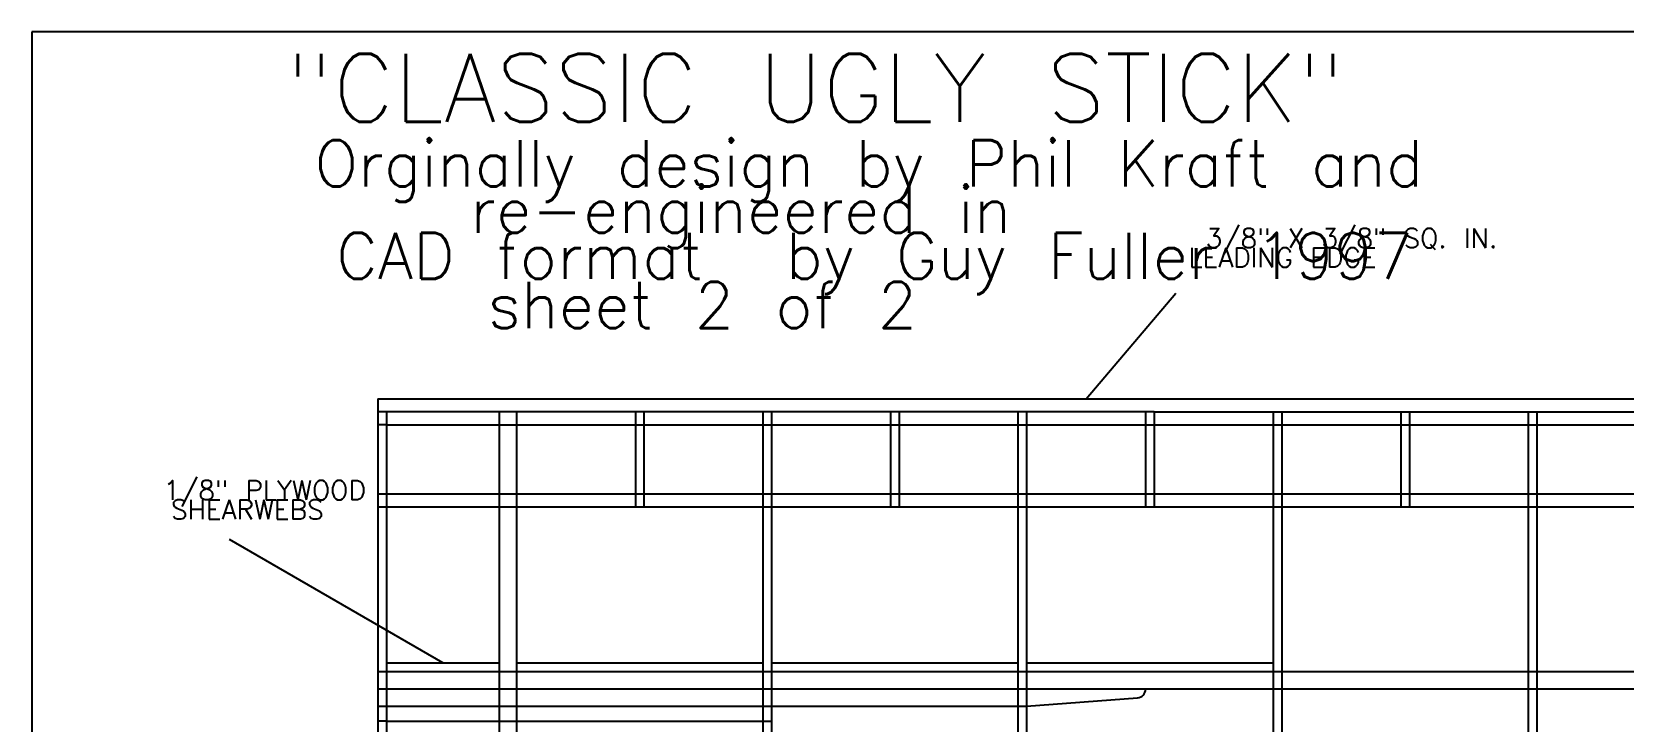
# Model space of a CAD drawing. Extents: x -766 to 850, y -844 to 880.
# Drawn here: x -762 to -177, y -439 to -186 of the extents above; entities that cross this region are included whole.
import ezdxf

# ---------------------------------------------------------------- set-up
doc = ezdxf.new("R2010")
doc.units = 0
doc.header["$LTSCALE"] = 25
doc.header["$MEASUREMENT"] = 0
doc.linetypes.add('HIDDEN', pattern=[9.525, 6.35, -3.175])
doc.layers.add('CONTINUOUS', color=7, linetype='CONTINUOUS')
doc.styles.get("Standard").update_dxf_attribs({"font": 'txt.shx'})

msp = doc.modelspace()

# ---------------------------------------------------------------- linework, layer by layer
at = {"layer": 'CONTINUOUS', "color": 7, "linetype": 'Continuous'}
for p, q in [((-761.61, -185.92), (-761.61, -844.12)), ((292.46, -185.92), (-761.61, -185.92)), ((-634.52, -320.48), (-634.52, -355.4)), ((-634.52, -320.48), (71.46, -320.48)), ((-349.53, -325.24), (-634.52, -325.24)), ((-631.35, -325.24), (-631.35, -355.4)), ((-590.07, -325.24), (-590.07, -355.4)), ((-583.72, -325.24), (-583.72, -355.4)), ((-540.03, -325.24), (-540.03, -355.4)), ((-536.86, -325.24), (-536.86, -355.4)), ((-493.23, -325.24), (-493.23, -355.4)), ((-490.06, -325.24), (-490.06, -355.4)), ((-446.37, -325.24), (-446.37, -355.4)), ((-443.2, -325.24), (-443.2, -355.4)), ((-399.57, -325.24), (-399.57, -355.4)), ((-396.4, -325.24), (-396.4, -355.4)), ((-352.71, -325.24), (-352.71, -355.4)), ((-349.53, -325.24), (-349.53, -355.4)), ((-349.53, -325.24), (70.33, -325.24)), ((-305.91, -325.24), (-305.91, -355.4)), ((-302.73, -325.24), (-302.73, -355.4)), ((-259.05, -325.24), (-259.05, -355.4)), ((-255.87, -325.24), (-255.87, -355.4)), ((-212.25, -325.24), (-212.25, -355.4)), ((-209.07, -325.24), (-209.07, -355.4)), ((-631.35, -330), (-590.07, -330)), ((-583.72, -330), (-540.03, -330)), ((-536.86, -330), (-493.23, -330)), ((-490.06, -330), (-446.37, -330)), ((-443.2, -330), (-399.57, -330)), ((-396.4, -330), (-352.71, -330)), ((-349.53, -330), (-305.91, -330)), ((-302.73, -330), (-259.05, -330)), ((-255.87, -330), (-212.25, -330)), ((-209.07, -330), (-165.38, -330)), ((-634.52, -355.4), (-634.52, -360.16)), ((-634.52, -355.4), (70.33, -355.4)), ((-634.52, -360.16), (-634.52, -420.49)), ((-634.52, -360.16), (70.33, -360.16)), ((-631.35, -360.16), (-631.35, -420.49)), ((-590.07, -360.16), (-590.07, -420.49)), ((-583.72, -360.16), (-583.72, -420.49)), ((-493.23, -360.16), (-493.23, -420.49)), ((-490.06, -360.16), (-490.06, -420.49)), ((-399.57, -360.16), (-399.57, -420.49)), ((-396.4, -360.16), (-396.4, -420.49)), ((-305.91, -360.16), (-305.91, -420.49)), ((-302.73, -360.16), (-302.73, -420.49)), ((-212.25, -360.16), (-212.25, -420.49)), ((-209.07, -360.16), (-209.07, -420.49)), ((-634.52, -420.49), (-634.52, -433.19)), ((-634.52, -420.49), (70.33, -420.49)), ((-631.35, -417.31), (-590.07, -417.31)), ((-583.72, -417.31), (-493.23, -417.31)), ((-490.06, -417.31), (-399.57, -417.31)), ((-396.4, -417.31), (-305.91, -417.31)), ((-634.52, -426.84), (70.33, -426.84)), ((-396.4, -433.19), (-355.65, -430.18)), ((-352.71, -426.84), (-352.71, -427.02)), ((-305.91, -426.84), (-305.91, -577.65)), ((-302.73, -426.84), (-302.73, -577.65)), ((-212.25, -426.84), (-212.25, -577.65)), ((-209.07, -426.84), (-209.07, -577.65)), ((-634.52, -433.19), (-396.4, -433.19)), ((-634.52, -433.19), (-634.52, -625.28)), ((-631.35, -433.19), (-631.35, -438.73)), ((-590.07, -433.19), (-590.07, -438.73)), ((-583.72, -433.19), (-583.72, -438.73)), ((-493.23, -433.19), (-493.23, -438.73)), ((-490.06, -433.19), (-490.06, -577.65)), ((-399.57, -433.19), (-399.57, -577.65)), ((-396.4, -433.19), (-396.4, -577.65)), ((-631.35, -438.73), (-631.35, -451.43)), ((-631.35, -438.73), (-590.07, -438.73)), ((-590.07, -438.73), (-590.07, -451.43)), ((-583.72, -438.73), (-583.72, -451.43)), ((-583.72, -438.73), (-493.23, -438.73)), ((-493.23, -438.73), (-493.23, -451.43))]:
    msp.add_line(p, q, dxfattribs=at)
at = {"layer": 'CONTINUOUS', "color": 5, "linetype": 'Continuous'}
for p, q in [((-374.55, -320.48), (-341.63, -281.8)), ((-610.71, -417.31), (-689.01, -372.11))]:
    msp.add_line(p, q, dxfattribs=at)
at = {"layer": 'CONTINUOUS', "color": 3, "linetype": 'HIDDEN'}
for p, q in [((-631.35, -330), (-634.52, -330)), ((-590.07, -330), (-583.72, -330)), ((-540.03, -330), (-536.86, -330)), ((-493.23, -330), (-490.06, -330)), ((-446.37, -330), (-443.2, -330)), ((-399.57, -330), (-396.4, -330)), ((-352.71, -330), (-349.53, -330)), ((-305.91, -330), (-302.73, -330)), ((-259.05, -330), (-255.87, -330)), ((-212.25, -330), (-209.07, -330)), ((-631.35, -355.4), (-631.35, -360.16)), ((-590.07, -355.4), (-590.07, -360.16)), ((-583.72, -355.4), (-583.72, -360.16)), ((-540.03, -355.4), (-540.03, -360.16)), ((-536.86, -355.4), (-536.86, -360.16)), ((-493.23, -355.4), (-493.23, -360.16)), ((-490.06, -355.4), (-490.06, -360.16)), ((-446.37, -355.4), (-446.37, -360.16)), ((-443.2, -355.4), (-443.2, -360.16)), ((-399.57, -355.4), (-399.57, -360.16)), ((-396.4, -355.4), (-396.4, -360.16)), ((-352.71, -355.4), (-352.71, -360.16)), ((-349.53, -355.4), (-349.53, -360.16)), ((-305.91, -355.4), (-305.91, -360.16)), ((-302.73, -355.4), (-302.73, -360.16)), ((-259.05, -355.4), (-259.05, -360.16)), ((-255.87, -355.4), (-255.87, -360.16)), ((-212.25, -355.4), (-212.25, -360.16)), ((-209.07, -355.4), (-209.07, -360.16)), ((-631.35, -420.49), (-631.35, -433.19)), ((-590.07, -420.49), (-590.07, -433.19)), ((-583.72, -420.49), (-583.72, -433.19)), ((-493.23, -420.49), (-493.23, -433.19)), ((-490.06, -420.49), (-490.06, -433.19)), ((-399.57, -420.49), (-399.57, -433.19)), ((-396.4, -420.49), (-396.4, -433.19)), ((-305.91, -420.49), (-305.91, -426.84)), ((-302.73, -420.49), (-302.73, -426.84)), ((-212.25, -420.49), (-212.25, -426.84)), ((-209.07, -420.49), (-209.07, -426.84)), ((-631.35, -438.73), (-634.52, -438.73)), ((-590.07, -438.73), (-583.72, -438.73)), ((-493.23, -438.73), (-490.06, -438.73))]:
    msp.add_line(p, q, dxfattribs=at)
at = {"layer": 'CONTINUOUS', "color": 7, "linetype": 'Continuous'}
msp.add_arc((-355.88, -427.02), 3.17, 274.21983, 0, dxfattribs=at)

# ---------------------------------------------------------------- texts
for s, height, p in [('"CLASSIC UGLY STICK"', 25, (-668.21, -218.94)), ('Orginally design by Phil Kraft and', 16.9333, (-657.81, -242.64)), ('re-engineered in ', 16.9333, (-600.66, -259.58)), (' 3/8" X 3/8" SQ. IN.', 7.1094, (-336.98, -265.13)), ('CAD format  by Guy Fuller 1997', 16.9333, (-649.87, -276.51)), ('LEADING EDGE', 7.1094, (-336.98, -272.24)), ('sheet 2 of 2', 16.9333, (-594.34, -294.59)), ('1/8" PLYWOOD ', 7.1094, (-713.26, -357.58)), ('SHEARWEBS', 7.109, (-710.54, -364.69))]:
    msp.add_text(s, height=height, dxfattribs=at).set_placement(p)

doc.saveas('drawing.dxf')
